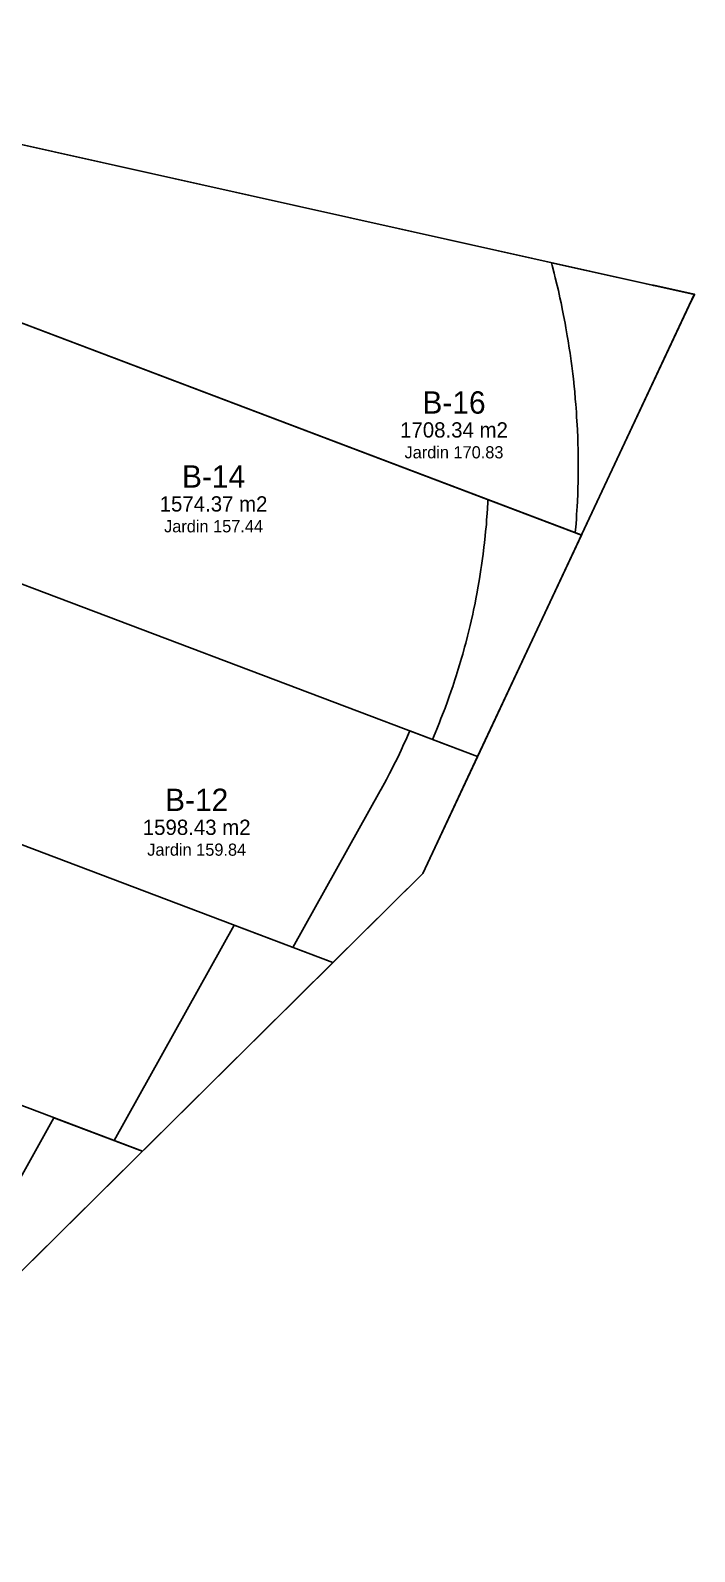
# Model space of a CAD drawing. Header units: metres. Extents: x 357848 to 358234, y 2285108 to 2285465.
# Drawn here: x 358168.8 to 358234.1, y 2285315.5 to 2285465.1 of the extents above; entities that cross this region are included whole.
import ezdxf
from ezdxf.enums import TextEntityAlignment as Align

# ---------------------------------------------------------------- set-up
doc = ezdxf.new("R2010")
doc.units = ezdxf.units.M
for name, color, linetype in [('JARDIN-DONACION-10', 3, 'Continuous'), ('LOTES-GRANDES', 6, 'Continuous'), ('POLIGONO', 5, 'Continuous'), ('TEXTO', 7, 'Continuous')]:
    doc.layers.add(name, color=color, linetype=linetype)

msp = doc.modelspace()

# ---------------------------------------------------------------- linework, layer by layer
at = {"layer": 'JARDIN-DONACION-10'}
for points in [[(358219.99, 2285442.27), (358219.99, 2285442.27), (358219.99, 2285442.27), (358219.99, 2285442.27), (358219.99, 2285442.27), (358219.99, 2285442.28), (358219.99, 2285442.28), (358219.99, 2285442.28), (358219.99, 2285442.28), (358219.99, 2285442.28), (358219.99, 2285442.28), (358219.99, 2285442.28), (358219.99, 2285442.28), (358220, 2285442.28), (358220, 2285442.28), (358220, 2285442.28), (358220, 2285442.28), (358220, 2285442.28), (358220, 2285442.28), (358220, 2285442.28), (358220, 2285442.28), (358220, 2285442.28), (358229.93, 2285440.07), (358229.93, 2285440.07), (358229.93, 2285440.07), (358229.93, 2285440.07), (358230.01, 2285440.04), (358230.01, 2285440.04), (358230.01, 2285440.04), (358230.01, 2285440.04), (358230.01, 2285440.04), (358230.01, 2285440.04), (358230.01, 2285440.04), (358230.01, 2285440.04), (358230.01, 2285440.04), (358230.02, 2285440.04), (358230.02, 2285440.04), (358230.02, 2285440.04), (358230.02, 2285440.04), (358230.02, 2285440.04), (358230.02, 2285440.04), (358230.02, 2285440.04), (358230.02, 2285440.04), (358230.02, 2285440.04), (358230.02, 2285440.04), (358230.02, 2285440.04), (358230.02, 2285440.04), (358230.03, 2285440.04), (358230.03, 2285440.04), (358230.03, 2285440.04), (358230.03, 2285440.04), (358230.03, 2285440.05), (358230.03, 2285440.05), (358230.03, 2285440.05), (358230.03, 2285440.05), (358230.03, 2285440.05), (358230.03, 2285440.05), (358230.03, 2285440.05), (358230.03, 2285440.05), (358230.03, 2285440.05), (358230.03, 2285440.05), (358230.03, 2285440.05), (358230.03, 2285440.05), (358230.03, 2285440.05), (358230.04, 2285440.06), (358230.04, 2285440.06), (358230.04, 2285440.06), (358230.04, 2285440.06), (358230.04, 2285440.06), (358230.04, 2285440.06), (358230.04, 2285440.06), (358230.04, 2285440.06), (358230.04, 2285440.06), (358230.04, 2285440.06), (358230.04, 2285440.06), (358230.04, 2285440.06), (358230.04, 2285440.06), (358230.05, 2285440.06), (358230.05, 2285440.06), (358230.05, 2285440.06), (358230.05, 2285440.06), (358230.05, 2285440.06), (358230.05, 2285440.06), (358230.05, 2285440.06), (358230.05, 2285440.07), (358230.05, 2285440.07), (358230.05, 2285440.07), (358230.05, 2285440.07), (358230.06, 2285440.07), (358230.06, 2285440.07), (358230.06, 2285440.07), (358230.06, 2285440.07), (358230.06, 2285440.07), (358230.06, 2285440.07), (358230.06, 2285440.07), (358230.06, 2285440.07), (358230.06, 2285440.07), (358230.06, 2285440.07), (358230.07, 2285440.07), (358230.07, 2285440.07), (358230.07, 2285440.07), (358230.07, 2285440.07), (358230.07, 2285440.07), (358230.07, 2285440.07), (358230.07, 2285440.07), (358230.07, 2285440.07), (358230.07, 2285440.07), (358230.07, 2285440.07), (358230.07, 2285440.07), (358230.07, 2285440.07), (358230.07, 2285440.07), (358230.07, 2285440.07), (358230.07, 2285440.07), (358230.07, 2285440.07), (358230.07, 2285440.07), (358230.07, 2285440.07), (358234.03, 2285439.18), (358234.03, 2285439.18), (358234.03, 2285439.18), (358234.03, 2285439.18), (358234.03, 2285439.18), (358234.03, 2285439.18), (358234.03, 2285439.18), (358234.03, 2285439.18), (358234.03, 2285439.18), (358234.03, 2285439.18), (358234.03, 2285439.18), (358234.03, 2285439.18), (358234.03, 2285439.18), (358234.03, 2285439.18), (358234.03, 2285439.18), (358234.03, 2285439.18), (358234.03, 2285439.18), (358234.03, 2285439.18), (358234.03, 2285439.18), (358234.03, 2285439.18), (358234.03, 2285439.18), (358234.04, 2285439.18), (358234.04, 2285439.18), (358234.04, 2285439.18), (358234.04, 2285439.18), (358234.04, 2285439.18), (358234.04, 2285439.18), (358234.04, 2285439.18), (358234.04, 2285439.18), (358234.04, 2285439.18), (358234.04, 2285439.18), (358234.04, 2285439.18), (358234.04, 2285439.18), (358234.04, 2285439.18), (358234.04, 2285439.18), (358234.04, 2285439.18), (358234.04, 2285439.18), (358234.04, 2285439.18), (358234.05, 2285439.18), (358234.05, 2285439.18), (358234.05, 2285439.18), (358234.05, 2285439.18), (358234.05, 2285439.17), (358234.05, 2285439.17), (358234.05, 2285439.17), (358234.05, 2285439.17), (358234.05, 2285439.17), (358234.05, 2285439.17), (358234.05, 2285439.17), (358234.05, 2285439.17), (358234.05, 2285439.17), (358234.05, 2285439.17), (358234.06, 2285439.17), (358234.06, 2285439.17), (358234.06, 2285439.17), (358234.06, 2285439.17), (358234.06, 2285439.16), (358234.06, 2285439.16), (358234.06, 2285439.16), (358234.06, 2285439.16), (358234.06, 2285439.16), (358234.06, 2285439.16), (358234.06, 2285439.16), (358234.06, 2285439.16), (358234.06, 2285439.16), (358234.06, 2285439.16), (358234.06, 2285439.15), (358234.06, 2285439.15), (358234.06, 2285439.15), (358234.06, 2285439.15), (358234.06, 2285439.15), (358234.06, 2285439.15), (358234.06, 2285439.15), (358234.06, 2285439.15), (358234.06, 2285439.15), (358234.06, 2285439.15), (358234.06, 2285439.14), (358234.06, 2285439.14), (358234.06, 2285439.14), (358234.06, 2285439.14), (358234.06, 2285439.14), (358234.06, 2285439.14), (358234.06, 2285439.14), (358234.06, 2285439.14), (358234.06, 2285439.14), (358234.06, 2285439.14), (358234.06, 2285439.13), (358234.06, 2285439.13), (358234.06, 2285439.13), (358234.06, 2285439.13), (358234.06, 2285439.13), (358234.06, 2285439.13), (358234.06, 2285439.13), (358234.06, 2285439.13), (358234.06, 2285439.13), (358234.06, 2285439.13), (358234.06, 2285439.13), (358234.06, 2285439.13), (358234.06, 2285439.13), (358234.06, 2285439.13), (358234.06, 2285439.13), (358234.06, 2285439.13), (358234.06, 2285439.13), (358234.06, 2285439.13), (358234.06, 2285439.13), (358234.06, 2285439.13), (358234.06, 2285439.13), (358234.06, 2285439.13), (358234.06, 2285439.13), (358234.06, 2285439.13), (358234.06, 2285439.13), (358234.06, 2285439.13), (358234.06, 2285439.13), (358234.06, 2285439.13), (358234.06, 2285439.13), (358234.06, 2285439.13), (358233.81, 2285438.6), (358233.81, 2285438.6), (358233.81, 2285438.6), (358233.81, 2285438.6), (358233.81, 2285438.6), (358233.81, 2285438.6), (358233.81, 2285438.6), (358233.81, 2285438.6), (358233.81, 2285438.6), (358233.81, 2285438.6), (358233.81, 2285438.6), (358233.81, 2285438.6), (358233.81, 2285438.6), (358233.81, 2285438.6), (358233.81, 2285438.6), (358233.81, 2285438.6), (358233.81, 2285438.6), (358233.81, 2285438.6), (358233.81, 2285438.6), (358233.81, 2285438.6), (358233.81, 2285438.59), (358233.81, 2285438.59), (358233.8, 2285438.59), (358233.8, 2285438.59), (358233.8, 2285438.59), (358233.8, 2285438.59), (358233.8, 2285438.59), (358233.8, 2285438.59), (358233.8, 2285438.59), (358233.8, 2285438.59), (358233.8, 2285438.59), (358233.8, 2285438.59), (358233.8, 2285438.59), (358233.8, 2285438.59), (358233.79, 2285438.59), (358233.79, 2285438.59), (358233.79, 2285438.59), (358233.79, 2285438.58), (358233.79, 2285438.58), (358233.79, 2285438.58), (358233.79, 2285438.58), (358233.79, 2285438.58), (358233.79, 2285438.58), (358233.79, 2285438.58), (358233.79, 2285438.58), (358233.78, 2285438.58), (358233.78, 2285438.58), (358233.78, 2285438.58), (358233.78, 2285438.58), (358233.78, 2285438.58), (358233.78, 2285438.58), (358233.78, 2285438.58), (358233.78, 2285438.58), (358233.78, 2285438.58), (358233.78, 2285438.58), (358233.77, 2285438.58), (358233.77, 2285438.58), (358233.77, 2285438.58), (358233.77, 2285438.58), (358233.77, 2285438.58), (358233.77, 2285438.58), (358233.77, 2285438.58), (358233.77, 2285438.58), (358233.77, 2285438.58), (358233.77, 2285438.58), (358233.77, 2285438.57), (358233.77, 2285438.57), (358233.77, 2285438.57), (358233.77, 2285438.57), (358233.76, 2285438.57), (358233.76, 2285438.57), (358233.76, 2285438.57), (358222.95, 2285415.5), (358222.95, 2285415.5), (358222.95, 2285415.5), (358222.95, 2285415.5), (358222.95, 2285415.5), (358222.95, 2285415.5), (358222.95, 2285415.49), (358222.95, 2285415.49), (358222.95, 2285415.49), (358222.95, 2285415.49), (358222.95, 2285415.49), (358222.95, 2285415.49), (358222.94, 2285415.49), (358222.94, 2285415.49), (358222.94, 2285415.49), (358222.94, 2285415.49), (358222.94, 2285415.49), (358222.94, 2285415.49), (358222.94, 2285415.49), (358222.94, 2285415.49), (358222.94, 2285415.49), (358222.94, 2285415.49), (358222.94, 2285415.49), (358222.93, 2285415.49), (358222.93, 2285415.49), (358222.93, 2285415.49), (358222.93, 2285415.49), (358222.93, 2285415.49), (358222.93, 2285415.49), (358222.93, 2285415.49), (358222.93, 2285415.49), (358222.93, 2285415.49), (358222.35, 2285415.71), (358222.35, 2285415.71), (358222.35, 2285415.71), (358222.34, 2285415.71), (358222.34, 2285415.71), (358222.34, 2285415.71), (358222.34, 2285415.71), (358222.34, 2285415.71), (358222.34, 2285415.71), (358222.34, 2285415.71), (358222.34, 2285415.72), (358222.34, 2285415.72), (358222.34, 2285415.72), (358222.34, 2285415.72), (358222.34, 2285415.76), (358222.34, 2285415.76), (358222.39, 2285416.26), (358222.39, 2285416.26), (358222.44, 2285417.02), (358222.44, 2285417.02), (358222.47, 2285417.52), (358222.47, 2285417.52), (358222.52, 2285418.28), (358222.52, 2285418.28), (358222.54, 2285418.77), (358222.54, 2285418.77), (358222.57, 2285419.54), (358222.57, 2285419.54), (358222.59, 2285420.03), (358222.59, 2285420.03), (358222.61, 2285420.8), (358222.61, 2285420.8), (358222.62, 2285421.29), (358222.62, 2285421.29), (358222.62, 2285422.06), (358222.62, 2285422.06), (358222.62, 2285422.56), (358222.62, 2285422.56), (358222.62, 2285423.32), (358222.62, 2285423.32), (358222.61, 2285423.82), (358222.61, 2285423.82), (358222.59, 2285424.58), (358222.59, 2285424.58), (358222.57, 2285425.08), (358222.57, 2285425.08), (358222.54, 2285425.84), (358222.54, 2285425.84), (358222.52, 2285426.34), (358222.52, 2285426.34), (358222.47, 2285427.1), (358222.47, 2285427.1), (358222.44, 2285427.59), (358222.44, 2285427.59), (358222.39, 2285428.36), (358222.39, 2285428.36), (358222.34, 2285428.85), (358222.34, 2285428.85), (358222.28, 2285429.61), (358222.28, 2285429.61), (358222.23, 2285430.11), (358222.23, 2285430.11), (358222.15, 2285430.87), (358222.15, 2285430.87), (358222.09, 2285431.36), (358222.09, 2285431.36), (358222, 2285432.12), (358222, 2285432.12), (358221.93, 2285432.61), (358221.93, 2285432.61), (358221.83, 2285433.37), (358221.83, 2285433.37), (358221.75, 2285433.86), (358221.75, 2285433.86), (358221.63, 2285434.61), (358221.63, 2285434.61), (358221.55, 2285435.1), (358221.55, 2285435.1), (358221.42, 2285435.86), (358221.42, 2285435.86), (358221.33, 2285436.34), (358221.33, 2285436.34), (358221.19, 2285437.1), (358221.19, 2285437.1), (358221.09, 2285437.58), (358221.09, 2285437.58), (358220.94, 2285438.33), (358220.94, 2285438.33), (358220.83, 2285438.82), (358220.83, 2285438.82), (358220.67, 2285439.56), (358220.67, 2285439.56), (358220.55, 2285440.04), (358220.55, 2285440.04), (358220.37, 2285440.79), (358220.37, 2285440.79), (358220.25, 2285441.27), (358220.25, 2285441.27), (358220.06, 2285442.01), (358220.06, 2285442.01), (358219.99, 2285442.27)], [(358208.3, 2285395.37), (358208.3, 2285395.37), (358208.3, 2285395.37), (358208.3, 2285395.37), (358208.3, 2285395.37), (358208.3, 2285395.37), (358208.3, 2285395.37), (358208.3, 2285395.37), (358208.3, 2285395.37), (358208.3, 2285395.37), (358208.3, 2285395.37), (358208.29, 2285395.37), (358208.29, 2285395.37), (358208.29, 2285395.38), (358208.3, 2285395.38), (358208.3, 2285395.38), (358208.3, 2285395.38), (358208.56, 2285395.99), (358208.56, 2285395.99), (358208.72, 2285396.38), (358208.72, 2285396.38), (358208.98, 2285397.03), (358208.98, 2285397.03), (358209.13, 2285397.42), (358209.13, 2285397.42), (358209.38, 2285398.07), (358209.38, 2285398.07), (358209.53, 2285398.46), (358209.53, 2285398.46), (358209.77, 2285399.11), (358209.77, 2285399.11), (358209.91, 2285399.51), (358209.91, 2285399.51), (358210.14, 2285400.17), (358210.14, 2285400.17), (358210.28, 2285400.57), (358210.28, 2285400.57), (358210.5, 2285401.23), (358210.5, 2285401.23), (358210.62, 2285401.63), (358210.62, 2285401.63), (358210.83, 2285402.29), (358210.83, 2285402.29), (358210.95, 2285402.7), (358210.95, 2285402.7), (358211.15, 2285403.36), (358211.15, 2285403.36), (358211.27, 2285403.77), (358211.27, 2285403.77), (358211.45, 2285404.44), (358211.45, 2285404.44), (358211.56, 2285404.85), (358211.56, 2285404.85), (358211.74, 2285405.52), (358211.74, 2285405.52), (358211.84, 2285405.93), (358211.84, 2285405.93), (358212, 2285406.6), (358212, 2285406.6), (358212.1, 2285407.01), (358212.1, 2285407.01), (358212.25, 2285407.69), (358212.25, 2285407.69), (358212.34, 2285408.11), (358212.34, 2285408.11), (358212.48, 2285408.78), (358212.48, 2285408.78), (358212.56, 2285409.2), (358212.56, 2285409.2), (358212.69, 2285409.88), (358212.69, 2285409.88), (358212.77, 2285410.3), (358212.77, 2285410.3), (358212.89, 2285410.98), (358212.89, 2285410.98), (358212.95, 2285411.4), (358212.95, 2285411.4), (358213.06, 2285412.08), (358213.06, 2285412.08), (358213.12, 2285412.5), (358213.12, 2285412.5), (358213.22, 2285413.19), (358213.22, 2285413.19), (358213.28, 2285413.61), (358213.28, 2285413.61), (358213.36, 2285414.3), (358213.36, 2285414.3), (358213.41, 2285414.72), (358213.41, 2285414.72), (358213.48, 2285415.41), (358213.48, 2285415.41), (358213.52, 2285415.83), (358213.52, 2285415.83), (358213.59, 2285416.52), (358213.59, 2285416.52), (358213.62, 2285416.94), (358213.62, 2285416.94), (358213.67, 2285417.63), (358213.67, 2285417.63), (358213.7, 2285418.05), (358213.7, 2285418.06), (358213.74, 2285418.75), (358213.74, 2285418.75), (358213.75, 2285418.95), (358213.75, 2285418.95), (358213.75, 2285418.95), (358213.75, 2285418.96), (358213.75, 2285418.96), (358213.75, 2285418.96), (358213.75, 2285418.96), (358213.75, 2285418.96), (358213.75, 2285418.96), (358213.75, 2285418.96), (358213.75, 2285418.96), (358213.76, 2285418.96), (358213.76, 2285418.96), (358213.76, 2285418.96), (358213.76, 2285418.96), (358213.76, 2285418.96), (358213.76, 2285418.96), (358213.76, 2285418.96), (358213.76, 2285418.96), (358213.76, 2285418.96), (358222.93, 2285415.49), (358222.93, 2285415.49), (358222.94, 2285415.49), (358222.94, 2285415.48), (358222.94, 2285415.48), (358222.94, 2285415.48), (358222.94, 2285415.48), (358222.94, 2285415.48), (358222.94, 2285415.48), (358222.94, 2285415.48), (358222.94, 2285415.48), (358222.94, 2285415.48), (358222.94, 2285415.48), (358222.94, 2285415.48), (358222.94, 2285415.48), (358222.94, 2285415.47), (358222.94, 2285415.47), (358222.94, 2285415.47), (358212.73, 2285393.7), (358212.73, 2285393.69), (358212.73, 2285393.69), (358212.73, 2285393.69), (358212.73, 2285393.69), (358212.73, 2285393.69), (358212.73, 2285393.69), (358212.73, 2285393.69), (358212.73, 2285393.69), (358212.73, 2285393.69), (358212.73, 2285393.69), (358212.73, 2285393.69), (358212.72, 2285393.69), (358212.72, 2285393.69), (358212.72, 2285393.69), (358212.72, 2285393.69), (358208.3, 2285395.37)], [(358194.59, 2285374.9), (358194.59, 2285374.9), (358194.59, 2285374.9), (358194.59, 2285374.9), (358194.59, 2285374.9), (358194.59, 2285374.9), (358194.58, 2285374.9), (358194.58, 2285374.9), (358194.58, 2285374.9), (358194.58, 2285374.9), (358194.58, 2285374.9), (358194.58, 2285374.9), (358194.58, 2285374.91), (358194.58, 2285374.91), (358194.58, 2285374.91), (358194.58, 2285374.91), (358194.58, 2285374.91), (358194.58, 2285374.91), (358203.16, 2285390.31), (358203.25, 2285390.49), (358203.25, 2285390.49), (358203.58, 2285391.08), (358203.58, 2285391.08), (358203.77, 2285391.43), (358203.77, 2285391.43), (358204.08, 2285392.03), (358204.08, 2285392.03), (358204.26, 2285392.39), (358204.26, 2285392.39), (358204.57, 2285392.99), (358204.57, 2285392.99), (358204.75, 2285393.35), (358204.75, 2285393.35), (358205.04, 2285393.96), (358205.04, 2285393.96), (358205.21, 2285394.33), (358205.21, 2285394.33), (358205.49, 2285394.94), (358205.49, 2285394.94), (358205.66, 2285395.31), (358205.66, 2285395.31), (358205.93, 2285395.92), (358205.93, 2285395.92), (358206.06, 2285396.21), (358206.06, 2285396.21), (358206.06, 2285396.21), (358206.06, 2285396.21), (358206.06, 2285396.21), (358206.06, 2285396.21), (358206.06, 2285396.21), (358206.06, 2285396.21), (358206.06, 2285396.21), (358206.06, 2285396.21), (358206.06, 2285396.21), (358206.07, 2285396.21), (358206.07, 2285396.21), (358206.07, 2285396.21), (358206.07, 2285396.21), (358206.07, 2285396.21), (358206.07, 2285396.21), (358212.72, 2285393.69), (358212.72, 2285393.69), (358212.72, 2285393.69), (358212.72, 2285393.69), (358212.72, 2285393.69), (358212.72, 2285393.69), (358212.72, 2285393.69), (358212.73, 2285393.69), (358212.73, 2285393.69), (358212.73, 2285393.69), (358212.73, 2285393.68), (358212.73, 2285393.68), (358212.73, 2285393.68), (358212.73, 2285393.68), (358212.73, 2285393.68), (358212.73, 2285393.68), (358212.73, 2285393.68), (358212.73, 2285393.68), (358207.33, 2285382.17), (358207.33, 2285382.17), (358207.33, 2285382.17), (358207.33, 2285382.17), (358207.33, 2285382.17), (358207.33, 2285382.17), (358207.33, 2285382.17), (358207.33, 2285382.17), (358207.33, 2285382.17), (358207.33, 2285382.17), (358207.33, 2285382.17), (358198.5, 2285373.42), (358198.5, 2285373.42), (358198.5, 2285373.42), (358198.5, 2285373.42), (358198.5, 2285373.42), (358198.5, 2285373.42), (358198.5, 2285373.42), (358198.5, 2285373.42), (358198.5, 2285373.42), (358198.5, 2285373.42), (358198.5, 2285373.42), (358198.5, 2285373.42), (358198.49, 2285373.42), (358194.59, 2285374.9)], [(358177, 2285355.9), (358177, 2285355.9), (358177, 2285355.9), (358176.99, 2285355.9), (358176.99, 2285355.9), (358176.99, 2285355.9), (358176.99, 2285355.9), (358176.99, 2285355.9), (358176.99, 2285355.9), (358176.99, 2285355.9), (358176.99, 2285355.9), (358176.99, 2285355.91), (358176.99, 2285355.91), (358176.99, 2285355.91), (358176.99, 2285355.91), (358176.99, 2285355.91), (358176.99, 2285355.91), (358176.99, 2285355.91), (358188.78, 2285377.09), (358188.78, 2285377.09), (358188.78, 2285377.09), (358188.78, 2285377.09), (358188.78, 2285377.09), (358188.78, 2285377.09), (358188.78, 2285377.09), (358188.78, 2285377.09), (358188.78, 2285377.09), (358188.79, 2285377.09), (358188.79, 2285377.09), (358188.79, 2285377.09), (358188.79, 2285377.09), (358188.79, 2285377.09), (358188.79, 2285377.09), (358188.79, 2285377.09), (358198.49, 2285373.42), (358198.49, 2285373.42), (358198.49, 2285373.42), (358198.49, 2285373.42), (358198.49, 2285373.42), (358198.49, 2285373.42), (358198.49, 2285373.42), (358198.49, 2285373.42), (358198.49, 2285373.41), (358198.49, 2285373.41), (358198.49, 2285373.41), (358198.49, 2285373.41), (358198.49, 2285373.41), (358198.49, 2285373.41), (358198.49, 2285373.41), (358198.49, 2285373.41), (358198.49, 2285373.41), (358198.49, 2285373.41), (358198.49, 2285373.4), (358198.49, 2285373.4), (358198.49, 2285373.4), (358179.78, 2285354.85), (358179.78, 2285354.85), (358179.77, 2285354.85), (358179.77, 2285354.85), (358179.77, 2285354.85), (358179.77, 2285354.85), (358179.77, 2285354.85), (358179.77, 2285354.85), (358179.77, 2285354.85), (358179.77, 2285354.85), (358179.77, 2285354.85), (358179.77, 2285354.85), (358179.77, 2285354.85), (358177, 2285355.9)]]:
    msp.add_lwpolyline(points, close=True, dxfattribs=at)
msp.add_lwpolyline([(358159.28, 2285336.96), (358171.07, 2285358.13), (358171.07, 2285358.13), (358171.07, 2285358.13), (358171.07, 2285358.14), (358171.07, 2285358.14), (358171.08, 2285358.14), (358171.08, 2285358.14), (358171.08, 2285358.14), (358171.08, 2285358.14), (358171.08, 2285358.14), (358171.08, 2285358.14), (358171.08, 2285358.14), (358171.08, 2285358.14), (358171.08, 2285358.14), (358171.08, 2285358.14), (358171.08, 2285358.14), (358179.76, 2285354.85), (358179.76, 2285354.85), (358179.76, 2285354.85), (358179.76, 2285354.85), (358179.76, 2285354.85), (358179.76, 2285354.85), (358179.76, 2285354.85), (358179.76, 2285354.85), (358179.76, 2285354.85), (358179.76, 2285354.85), (358179.76, 2285354.84), (358179.76, 2285354.84), (358179.76, 2285354.84), (358179.76, 2285354.84), (358179.76, 2285354.84), (358179.76, 2285354.84), (358179.76, 2285354.84), (358179.76, 2285354.84), (358179.76, 2285354.84), (358179.76, 2285354.84), (358179.76, 2285354.84), (358161.05, 2285336.28)], dxfattribs=at)
at = {"layer": 'LOTES-GRANDES'}
for points in [[(358147.53, 2285458.45), (358229.93, 2285440.07), (358229.93, 2285440.07), (358230.01, 2285440.04), (358230.01, 2285440.04), (358230.01, 2285440.04), (358230.01, 2285440.04), (358230.01, 2285440.04), (358230.02, 2285440.04), (358230.02, 2285440.04), (358230.02, 2285440.04), (358230.02, 2285440.04), (358230.02, 2285440.04), (358230.03, 2285440.04), (358230.03, 2285440.04), (358230.03, 2285440.04), (358230.03, 2285440.05), (358230.03, 2285440.05), (358230.03, 2285440.05), (358230.03, 2285440.05), (358230.03, 2285440.05), (358230.03, 2285440.05), (358230.04, 2285440.06), (358230.04, 2285440.06), (358230.04, 2285440.06), (358230.04, 2285440.06), (358230.04, 2285440.06), (358230.04, 2285440.06), (358230.05, 2285440.06), (358230.05, 2285440.06), (358230.05, 2285440.06), (358230.05, 2285440.06), (358230.05, 2285440.07), (358230.05, 2285440.07), (358230.06, 2285440.07), (358230.06, 2285440.07), (358230.06, 2285440.07), (358230.06, 2285440.07), (358230.06, 2285440.07), (358230.07, 2285440.07), (358230.07, 2285440.07), (358230.07, 2285440.07), (358230.07, 2285440.07), (358230.07, 2285440.07), (358230.07, 2285440.07), (358230.07, 2285440.07), (358230.07, 2285440.07), (358230.07, 2285440.07), (358234.03, 2285439.18), (358234.03, 2285439.18), (358234.03, 2285439.18), (358234.03, 2285439.18), (358234.03, 2285439.18), (358234.03, 2285439.18), (358234.03, 2285439.18), (358234.03, 2285439.18), (358234.03, 2285439.18), (358234.03, 2285439.18), (358234.03, 2285439.18), (358234.03, 2285439.18), (358234.04, 2285439.18), (358234.04, 2285439.18), (358234.04, 2285439.18), (358234.04, 2285439.18), (358234.04, 2285439.18), (358234.04, 2285439.18), (358234.04, 2285439.18), (358234.04, 2285439.18), (358234.05, 2285439.18), (358234.05, 2285439.18), (358234.05, 2285439.17), (358234.05, 2285439.17), (358234.05, 2285439.17), (358234.05, 2285439.17), (358234.05, 2285439.17), (358234.06, 2285439.17), (358234.06, 2285439.17), (358234.06, 2285439.16), (358234.06, 2285439.16), (358234.06, 2285439.16), (358234.06, 2285439.16), (358234.06, 2285439.16), (358234.06, 2285439.15), (358234.06, 2285439.15), (358234.06, 2285439.15), (358234.06, 2285439.15), (358234.06, 2285439.15), (358234.06, 2285439.14), (358234.06, 2285439.14), (358234.06, 2285439.14), (358234.06, 2285439.14), (358234.06, 2285439.14), (358234.06, 2285439.13), (358234.06, 2285439.13), (358234.06, 2285439.13), (358234.06, 2285439.13), (358234.06, 2285439.13), (358234.06, 2285439.13), (358234.06, 2285439.13), (358234.06, 2285439.13), (358234.06, 2285439.13), (358234.06, 2285439.13), (358234.06, 2285439.13), (358234.06, 2285439.13), (358234.06, 2285439.13), (358234.06, 2285439.13), (358234.06, 2285439.13), (358234.06, 2285439.13), (358233.81, 2285438.6), (358233.81, 2285438.6), (358233.81, 2285438.6), (358233.81, 2285438.6), (358233.81, 2285438.6), (358233.81, 2285438.6), (358233.81, 2285438.6), (358233.81, 2285438.6), (358233.81, 2285438.6), (358233.81, 2285438.6), (358233.81, 2285438.59), (358233.8, 2285438.59), (358233.8, 2285438.59), (358233.8, 2285438.59), (358233.8, 2285438.59), (358233.8, 2285438.59), (358233.8, 2285438.59), (358233.79, 2285438.59), (358233.79, 2285438.58), (358233.79, 2285438.58), (358233.79, 2285438.58), (358233.79, 2285438.58), (358233.79, 2285438.58), (358233.78, 2285438.58), (358233.78, 2285438.58), (358233.78, 2285438.58), (358233.78, 2285438.58), (358233.78, 2285438.58), (358233.77, 2285438.58), (358233.77, 2285438.58), (358233.77, 2285438.58), (358233.77, 2285438.58), (358233.77, 2285438.58), (358233.77, 2285438.58), (358233.77, 2285438.57), (358233.76, 2285438.57), (358233.76, 2285438.57), (358222.95, 2285415.5), (358222.95, 2285415.5), (358222.95, 2285415.5), (358222.95, 2285415.49), (358222.95, 2285415.49), (358222.95, 2285415.49), (358222.94, 2285415.49), (358222.94, 2285415.49), (358222.94, 2285415.49), (358222.94, 2285415.49), (358222.94, 2285415.49), (358222.93, 2285415.49), (358222.93, 2285415.49), (358222.93, 2285415.49), (358222.93, 2285415.49), (358222.93, 2285415.49), (358142.76, 2285445.87)], [(358142.74, 2285445.87), (358222.94, 2285415.48), (358212.73, 2285393.69), (358212.73, 2285393.69), (358159.7, 2285413.78)], [(358159.7, 2285413.78), (358212.73, 2285393.69), (358207.33, 2285382.17), (358207.33, 2285382.17), (358207.33, 2285382.17), (358207.33, 2285382.17), (358207.33, 2285382.17), (358207.33, 2285382.17), (358207.33, 2285382.17), (358207.33, 2285382.17), (358207.33, 2285382.17), (358198.5, 2285373.41), (358130.88, 2285399.04)]]:
    msp.add_lwpolyline(points, dxfattribs=at)
for points in [[(358179.77, 2285354.85), (358122.37, 2285376.6), (358130.88, 2285399.04), (358198.5, 2285373.41), (358179.77, 2285354.85)], [(358161.04, 2285336.28), (358113.87, 2285354.15), (358122.37, 2285376.6), (358179.77, 2285354.85), (358161.04, 2285336.28)]]:
    msp.add_lwpolyline(points, close=True, dxfattribs=at)
at = {"layer": 'POLIGONO'}
msp.add_lwpolyline([(358047, 2285277.87), (358117.57, 2285465.14), (358234.04, 2285439.15), (358207.33, 2285382.17), (358137.84, 2285313.27), (358090.15, 2285273.1), (358086.58, 2285270.95), (358082.52, 2285270.24), (358079.54, 2285270.6), (358047, 2285277.87)], close=True, dxfattribs=at)

# ---------------------------------------------------------------- texts
at = {"layer": 'TEXTO'}
for s, height, p in [('B-16', 2.2, (358210.41, 2285428.53)), ('1708.34 m2', 1.5, (358210.41, 2285425.83)), ('Jardin 170.83', 1.2, (358210.41, 2285423.63)), ('B-14', 2.2, (358186.77, 2285421.25)), ('1574.37 m2', 1.5, (358186.77, 2285418.55)), ('Jardin 157.44', 1.2, (358186.77, 2285416.35)), ('B-12', 2.2, (358185.11, 2285389.43)), ('1598.43 m2', 1.5, (358185.11, 2285386.73)), ('Jardin 159.84', 1.2, (358185.11, 2285384.53))]:
    msp.add_text(s, height=height, dxfattribs=at).set_placement(p, align=Align.MIDDLE_CENTER)

doc.saveas('drawing.dxf')
